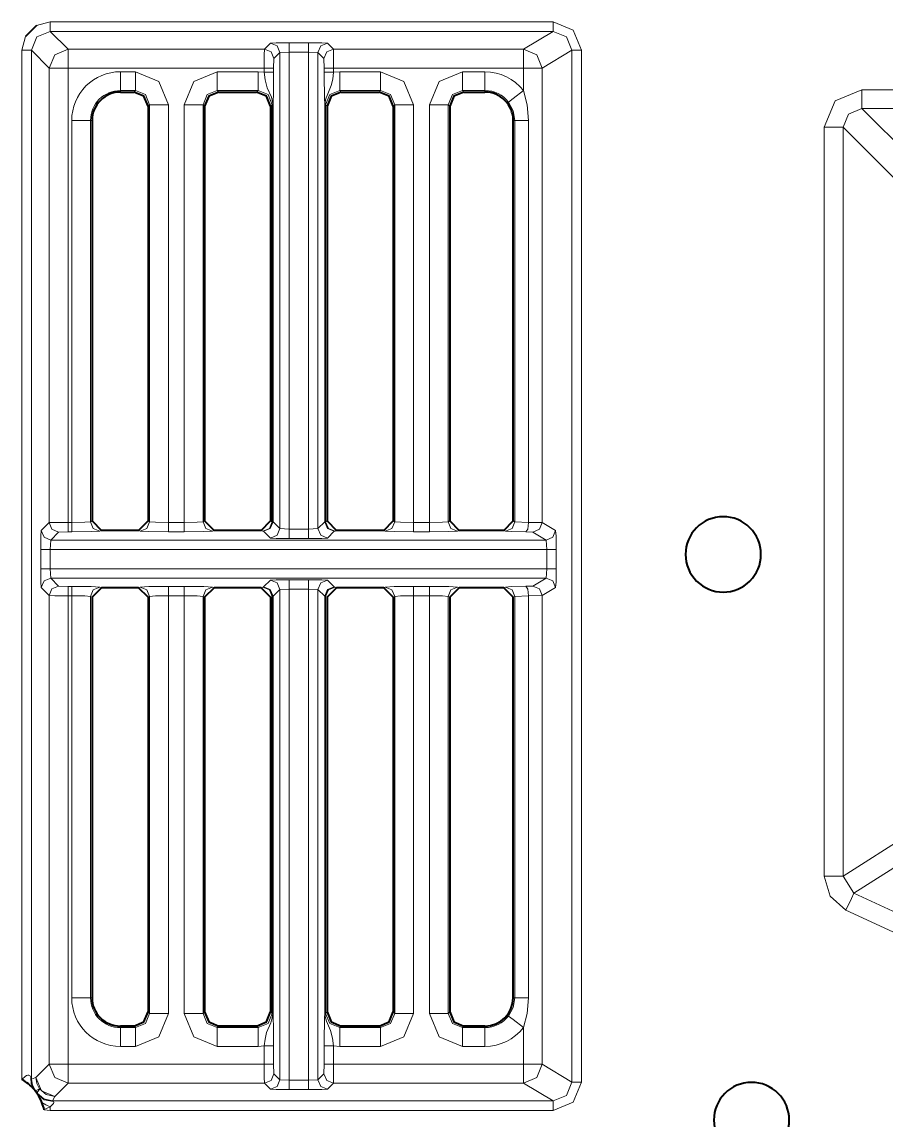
# Model space of a CAD drawing. Header units: millimetres. Extents: x 0 to 2941, y -405 to 1422.
# Drawn here: x 943.9 to 989.7, y 775.7 to 833.9 of the extents above; entities that cross this region are included whole.
import ezdxf

# ---------------------------------------------------------------- set-up
doc = ezdxf.new("R2010")
doc.units = ezdxf.units.MM
doc.layers.add('FINE', color=9, linetype='Continuous')
doc.layers.add('OUTLINE', color=7, linetype='Continuous')

msp = doc.modelspace()

# ---------------------------------------------------------------- linework, layer by layer
at = {"layer": 'FINE', "lineweight": 9}
for p, q in [((972.044, 833.427), (945.379, 833.427)), ((945.379, 833.427), (946.323, 832.484)), ((970.471, 832.484), (972.044, 833.427)), ((943.88, 832.428), (944.068, 833.155)), ((956.736, 832.484), (957.052, 832.799)), ((958.051, 832.824), (959.077, 832.824)), ((960.077, 832.799), (960.392, 832.484)), ((943.88, 777.848), (943.88, 832.428)), ((944.38, 832.428), (944.38, 777.859)), ((945.323, 831.484), (944.38, 832.428)), ((946.323, 832.484), (956.736, 832.484)), ((957.552, 832.299), (957.236, 831.984)), ((957.552, 832.299), (957.552, 807.058)), ((959.077, 832.325), (958.051, 832.325)), ((959.077, 832.325), (959.077, 807.032)), ((959.577, 832.299), (959.077, 832.325)), ((959.577, 807.058), (959.577, 832.299)), ((959.892, 831.984), (959.577, 832.299)), ((960.392, 832.484), (970.471, 832.484)), ((973.544, 832.428), (973.544, 777.702)), ((957.236, 831.984), (957.224, 831.484)), ((959.905, 831.484), (959.892, 831.984)), ((945.323, 807.373), (945.323, 831.484)), ((946.323, 831.484), (946.323, 807.386)), ((949.099, 831.288), (949.897, 831.288)), ((954.232, 831.288), (956.397, 831.288)), ((956.397, 831.288), (956.724, 831.258)), ((957.224, 831.484), (957.224, 831.258)), ((959.905, 831.258), (959.905, 831.484)), ((960.405, 831.484), (960.405, 831.258)), ((970.471, 831.484), (960.405, 831.484)), ((960.405, 831.258), (960.732, 831.288)), ((960.732, 831.288), (962.897, 831.288)), ((967.232, 831.288), (968.429, 831.288)), ((970.471, 830.286), (970.471, 831.484)), ((971.47, 831.484), (971.47, 807.373)), ((949.099, 830.29), (949.099, 830.208)), ((949.897, 830.29), (949.099, 830.29)), ((949.815, 830.208), (949.897, 830.29)), ((962.897, 830.29), (960.732, 830.29)), ((960.732, 830.29), (960.813, 830.208)), ((962.815, 830.208), (962.897, 830.29)), ((967.232, 830.29), (967.313, 830.208)), ((988.418, 830.335), (993.423, 830.335)), ((950.646, 829.541), (950.564, 829.459)), ((950.646, 807.423), (950.646, 829.541)), ((952.484, 807.386), (952.484, 829.541)), ((953.564, 829.459), (953.483, 829.541)), ((957.146, 829.541), (957.064, 829.459)), ((957.146, 807.423), (957.146, 829.541)), ((957.178, 807.415), (957.178, 829.541)), ((959.934, 807.415), (959.934, 829.541)), ((959.951, 829.541), (959.951, 807.415)), ((960.064, 829.459), (959.983, 829.541)), ((959.983, 829.541), (959.983, 807.423)), ((963.646, 829.541), (963.564, 829.459)), ((963.646, 807.423), (963.646, 829.541)), ((966.483, 829.541), (966.483, 807.423)), ((966.564, 829.459), (966.483, 829.541)), ((988.418, 829.337), (1010.59, 807.165)), ((993.423, 829.337), (988.418, 829.337)), ((946.519, 807.386), (946.519, 828.708)), ((947.599, 828.708), (947.517, 828.708)), ((947.517, 828.708), (947.517, 807.423)), ((970.015, 828.708), (969.929, 828.708)), ((970.742, 828.708), (970.742, 807.385)), ((986.422, 788.631), (986.422, 828.339)), ((1009.592, 806.167), (987.42, 828.339)), ((987.42, 828.339), (987.42, 788.631)), ((944.903, 806.953), (945.323, 807.373)), ((946.323, 807.386), (946.519, 807.386)), ((947.517, 807.423), (947.599, 807.464)), ((950.564, 807.464), (950.646, 807.423)), ((957.064, 807.464), (957.146, 807.423)), ((957.146, 807.423), (957.178, 807.415)), ((959.577, 807.058), (959.934, 807.415)), ((959.951, 807.415), (959.983, 807.423)), ((959.983, 807.423), (960.064, 807.464)), ((963.564, 807.464), (963.646, 807.423)), ((966.483, 807.423), (966.564, 807.464)), ((970.015, 807.421), (970.742, 807.385)), ((970.742, 807.385), (971.47, 807.373)), ((945.823, 806.873), (945.403, 806.453)), ((946.323, 806.886), (945.823, 806.873)), ((946.519, 806.886), (946.323, 806.886)), ((948.099, 806.964), (948.016, 806.923)), ((950.146, 806.923), (950.064, 806.964)), ((952.484, 806.886), (951.644, 806.886)), ((954.064, 806.964), (953.982, 806.923)), ((956.646, 806.923), (956.564, 806.964)), ((956.694, 806.915), (956.646, 806.923)), ((957.052, 806.558), (956.694, 806.915)), ((957.552, 807.058), (958.051, 807.032)), ((958.051, 807.032), (959.077, 807.032)), ((959.077, 807.032), (959.577, 807.058)), ((960.434, 806.915), (960.077, 806.558)), ((960.482, 806.923), (960.434, 806.915)), ((960.564, 806.964), (960.482, 806.923)), ((963.146, 806.923), (963.064, 806.964)), ((965.484, 806.886), (964.644, 806.886)), ((967.064, 806.964), (966.982, 806.923)), ((970.97, 806.873), (970.606, 806.885)), ((971.671, 806.453), (970.97, 806.873)), ((945.403, 806.453), (945.378, 805.953)), ((971.671, 806.453), (945.403, 806.453)), ((959.077, 806.533), (958.051, 806.533)), ((971.713, 805.953), (971.671, 806.453)), ((944.878, 804.927), (944.878, 805.953)), ((945.378, 805.953), (971.713, 805.953)), ((945.378, 805.953), (945.378, 804.927)), ((971.713, 804.927), (971.713, 805.953)), ((972.213, 805.953), (972.213, 804.927)), ((971.671, 804.428), (971.713, 804.927)), ((945.403, 804.428), (971.671, 804.428)), ((945.403, 804.428), (945.823, 804.008)), ((956.694, 803.966), (957.052, 804.323)), ((960.077, 804.323), (960.434, 803.966)), ((970.97, 804.007), (971.671, 804.428)), ((945.323, 803.508), (944.903, 803.928)), ((945.823, 804.008), (946.323, 803.995)), ((946.323, 803.995), (946.519, 803.995)), ((948.016, 803.958), (948.099, 803.917)), ((950.064, 803.917), (950.146, 803.958)), ((951.644, 803.995), (952.484, 803.995)), ((953.982, 803.958), (954.064, 803.917)), ((956.564, 803.917), (956.646, 803.958)), ((956.646, 803.958), (956.694, 803.966)), ((957.552, 803.823), (957.194, 803.466)), ((958.051, 803.849), (957.552, 803.823)), ((957.552, 803.823), (957.552, 777.831)), ((958.051, 777.806), (958.051, 803.849)), ((959.077, 803.849), (959.077, 777.806)), ((959.577, 777.831), (959.577, 803.823)), ((960.434, 803.966), (960.482, 803.958)), ((960.482, 803.958), (960.564, 803.917)), ((963.064, 803.917), (963.146, 803.958)), ((964.644, 803.995), (965.484, 803.995)), ((966.982, 803.958), (967.064, 803.917)), ((969.429, 803.917), (969.515, 803.96)), ((970.606, 803.996), (970.97, 804.007)), ((972.17, 803.928), (971.47, 803.508)), ((945.323, 778.647), (945.323, 803.508)), ((946.323, 803.495), (946.323, 778.647)), ((946.519, 803.495), (946.323, 803.495)), ((946.519, 782.172), (946.519, 803.495)), ((947.599, 803.417), (947.517, 803.458)), ((947.517, 803.458), (947.517, 782.172)), ((950.646, 803.458), (950.564, 803.417)), ((950.646, 781.34), (950.646, 803.458)), ((951.644, 803.495), (951.644, 781.34)), ((952.484, 803.495), (951.644, 803.495)), ((952.484, 781.34), (952.484, 803.495)), ((957.146, 803.458), (957.064, 803.417)), ((957.178, 803.466), (957.146, 803.458)), ((957.146, 781.34), (957.146, 803.458)), ((957.178, 781.34), (957.178, 803.466)), ((957.194, 803.466), (957.194, 781.34)), ((959.951, 803.466), (959.951, 781.34)), ((959.983, 803.458), (959.951, 803.466)), ((960.064, 803.417), (959.983, 803.458)), ((959.983, 803.458), (959.983, 781.34)), ((963.646, 803.458), (963.564, 803.417)), ((963.646, 781.34), (963.646, 803.458)), ((964.644, 803.495), (964.644, 781.34)), ((965.484, 803.495), (964.644, 803.495)), ((965.484, 781.34), (965.484, 803.495)), ((970.015, 803.46), (969.929, 803.417)), ((970.742, 803.496), (970.015, 803.46)), ((970.015, 782.172), (970.015, 803.46)), ((971.47, 803.508), (970.742, 803.496)), ((970.742, 803.496), (970.742, 782.172)), ((971.47, 803.508), (971.47, 778.647)), ((987.42, 788.631), (1009.592, 802.757)), ((1010.168, 801.852), (987.996, 787.727)), ((987.42, 788.631), (987.996, 787.727)), ((987.996, 787.727), (997.9, 783.108)), ((997.478, 782.204), (987.575, 786.822)), ((947.517, 782.172), (947.599, 782.172)), ((969.929, 782.172), (970.015, 782.172)), ((950.564, 781.421), (950.646, 781.34)), ((953.483, 781.34), (953.564, 781.421)), ((957.064, 781.421), (957.146, 781.34)), ((959.983, 781.34), (960.064, 781.421)), ((963.564, 781.421), (963.646, 781.34)), ((949.099, 780.672), (949.099, 780.591)), ((949.099, 780.591), (949.897, 780.591)), ((949.897, 780.591), (949.815, 780.672)), ((954.313, 780.672), (954.232, 780.591)), ((954.232, 780.591), (956.397, 780.591)), ((956.397, 780.591), (956.315, 780.672)), ((960.813, 780.672), (960.732, 780.591)), ((960.732, 780.591), (962.897, 780.591)), ((962.897, 780.591), (962.815, 780.672)), ((967.313, 780.672), (967.232, 780.591)), ((967.232, 780.591), (968.429, 780.591)), ((968.429, 780.591), (968.429, 780.672)), ((970.471, 778.647), (970.471, 780.595)), ((949.897, 779.592), (949.099, 779.592)), ((956.397, 779.592), (954.232, 779.592)), ((956.724, 779.623), (956.397, 779.592)), ((956.724, 778.647), (956.724, 779.623)), ((957.224, 779.623), (957.224, 778.647)), ((959.905, 778.647), (959.905, 779.623)), ((960.405, 779.623), (960.405, 778.647)), ((960.732, 779.592), (960.405, 779.623)), ((962.897, 779.592), (960.732, 779.592)), ((968.429, 779.592), (967.232, 779.592)), ((944.617, 777.94), (945.323, 778.647)), ((946.323, 778.647), (956.724, 778.647)), ((957.224, 778.647), (957.236, 778.147)), ((959.892, 778.147), (959.905, 778.647)), ((960.405, 778.647), (970.471, 778.647)), ((971.47, 778.647), (973.044, 777.702)), ((957.236, 778.147), (957.552, 777.831)), ((959.577, 777.831), (959.892, 778.147)), ((957.052, 777.332), (956.736, 777.647)), ((957.552, 777.831), (958.051, 777.806)), ((958.051, 777.806), (959.077, 777.806)), ((959.077, 777.806), (959.577, 777.831)), ((970.471, 777.647), (960.392, 777.647)), ((959.077, 777.306), (958.051, 777.306)), ((945.379, 776.203), (945.056, 776.239)), ((972.044, 776.203), (945.379, 776.203))]:
    msp.add_line(p, q, dxfattribs=at)
for points in [[(945.379, 833.427), (944.672, 833.135), (944.38, 832.428)], [(944.652, 833.739), (945.379, 833.927), (972.044, 833.927)], [(945.379, 833.927), (945.379, 833.578), (945.379, 833.427)], [(972.044, 833.927), (972.044, 833.578), (972.044, 833.427)], [(972.044, 833.927), (973.105, 833.488), (973.544, 832.428)], [(973.044, 832.428), (972.752, 833.135), (972.044, 833.427)], [(957.052, 832.799), (957.354, 832.817), (958.051, 832.824)], [(957.052, 832.799), (957.405, 832.653), (957.552, 832.299)], [(958.051, 832.824), (958.051, 832.674), (958.051, 832.325)], [(959.077, 832.824), (959.077, 832.674), (959.077, 832.325)], [(959.077, 832.824), (959.775, 832.817), (960.077, 832.799)], [(960.077, 832.799), (959.723, 832.653), (959.577, 832.299)], [(943.88, 832.428), (944.229, 832.428), (944.38, 832.428)], [(945.323, 831.484), (945.616, 832.191), (946.323, 832.484)], [(946.323, 832.484), (946.323, 832.182), (946.323, 831.484)], [(956.724, 831.484), (956.727, 832.182), (956.736, 832.484)], [(956.736, 832.484), (957.09, 832.337), (957.236, 831.984)], [(958.051, 807.032), (958.051, 832.325), (957.552, 832.299)], [(960.392, 832.484), (960.039, 832.337), (959.892, 831.984)], [(960.392, 832.484), (960.401, 832.182), (960.405, 831.484)], [(970.471, 832.484), (971.177, 832.19), (971.47, 831.484)], [(970.471, 832.484), (970.471, 832.182), (970.471, 831.484)], [(973.044, 777.702), (973.044, 832.428), (971.47, 831.484)], [(973.544, 832.428), (973.198, 832.428), (973.044, 832.428)], [(945.323, 831.484), (945.625, 831.484), (946.323, 831.484)], [(956.724, 831.258), (956.724, 831.484), (946.323, 831.484)], [(949.099, 831.288), (949.099, 830.6), (949.099, 830.29)], [(949.897, 831.288), (949.897, 830.6), (949.897, 830.29)], [(949.897, 831.288), (951.133, 830.777), (951.644, 829.541)], [(952.484, 829.541), (952.996, 830.777), (954.232, 831.288)], [(954.232, 831.288), (954.232, 830.6), (954.232, 830.29)], [(956.397, 831.288), (956.397, 830.6), (956.397, 830.29)], [(956.724, 831.484), (957.073, 831.484), (957.224, 831.484)], [(956.724, 831.258), (957.073, 831.258), (957.224, 831.258)], [(957.146, 829.541), (957.156, 829.541), (957.178, 829.541), (957.176, 829.611), (957.167, 829.698), (957.107, 829.937), (956.885, 830.438), (956.774, 830.851), (956.724, 831.258)], [(957.224, 831.258), (957.22, 830.666), (957.211, 830.118), (957.198, 829.71), (957.195, 829.602), (957.194, 829.568), (957.194, 829.541)], [(960.405, 831.484), (960.056, 831.484), (959.905, 831.484)], [(960.405, 831.258), (960.056, 831.258), (959.905, 831.258)], [(959.934, 829.541), (959.934, 829.553), (959.934, 829.581), (959.933, 829.64), (959.931, 829.689), (959.929, 829.763), (959.914, 830.257), (959.908, 830.728), (959.905, 831.258)], [(960.405, 831.258), (960.362, 830.894), (960.284, 830.551), (960.059, 830.033), (960.008, 829.896), (959.979, 829.789), (959.956, 829.644), (959.951, 829.573), (959.951, 829.541)], [(960.732, 831.288), (960.732, 830.6), (960.732, 830.29)], [(962.897, 831.288), (962.897, 830.6), (962.897, 830.29)], [(962.897, 831.288), (964.133, 830.777), (964.644, 829.541)], [(965.484, 829.541), (965.996, 830.777), (967.232, 831.288)], [(967.232, 830.29), (967.232, 830.6), (967.232, 831.288)], [(968.429, 830.29), (968.429, 830.6), (968.429, 831.288)], [(971.47, 831.484), (971.162, 831.484), (970.471, 831.484)], [(950.646, 829.541), (950.427, 830.072), (949.897, 830.29)], [(954.232, 830.29), (953.701, 830.072), (953.483, 829.541)], [(956.315, 830.208), (956.397, 830.29), (954.232, 830.29), (954.313, 830.208)], [(957.146, 829.541), (956.927, 830.072), (956.397, 830.29)], [(960.732, 830.29), (960.201, 830.072), (959.983, 829.541)], [(963.646, 829.541), (963.428, 830.072), (962.897, 830.29)], [(967.232, 830.29), (966.701, 830.072), (966.483, 829.541)], [(968.429, 830.208), (968.429, 830.29), (967.232, 830.29)], [(969.68, 829.675), (969.926, 829.865), (970.471, 830.286)], [(970.471, 830.286), (970.674, 829.529), (970.742, 828.708)], [(986.422, 828.339), (987.006, 829.751), (988.418, 830.335)], [(988.418, 830.335), (988.418, 829.649), (988.418, 829.337)], [(951.644, 829.541), (950.956, 829.541), (950.646, 829.541)], [(951.644, 829.541), (951.644, 807.386), (952.484, 807.386)], [(952.484, 829.541), (953.173, 829.541), (953.483, 829.541)], [(953.483, 829.541), (953.483, 807.423), (953.564, 807.464)], [(957.178, 829.541), (957.189, 829.541), (957.194, 829.541)], [(957.194, 829.541), (957.194, 807.415), (957.552, 807.058)], [(959.951, 829.541), (959.939, 829.541), (959.934, 829.541)], [(959.951, 829.541), (959.972, 829.541), (959.983, 829.541)], [(963.646, 829.541), (963.956, 829.541), (964.644, 829.541)], [(964.644, 829.541), (964.644, 807.386), (965.484, 807.386), (965.484, 829.541)], [(966.483, 829.541), (966.173, 829.541), (965.484, 829.541)], [(970.015, 828.708), (969.931, 829.212), (969.68, 829.675)], [(988.418, 829.337), (987.711, 829.046), (987.42, 828.339)], [(946.519, 828.708), (947.207, 828.708), (947.517, 828.708)], [(969.929, 807.464), (970.015, 807.421), (970.015, 828.708)], [(970.742, 828.708), (970.232, 828.708), (970.015, 828.708)], [(986.422, 828.339), (987.108, 828.339), (987.42, 828.339)], [(945.323, 807.373), (945.625, 807.382), (946.323, 807.386)], [(945.323, 807.373), (945.47, 807.02), (945.823, 806.873)], [(946.323, 807.386), (946.323, 807.037), (946.323, 806.886)], [(946.519, 807.386), (947.207, 807.397), (947.517, 807.423)], [(946.519, 806.886), (946.519, 807.037), (946.519, 807.386)], [(948.016, 806.923), (947.664, 807.07), (947.517, 807.423)], [(950.646, 807.423), (950.499, 807.07), (950.146, 806.923)], [(950.646, 807.423), (950.956, 807.397), (951.644, 807.386)], [(951.644, 807.386), (951.644, 807.037), (951.644, 806.886)], [(952.484, 807.386), (953.173, 807.397), (953.483, 807.423)], [(952.484, 807.386), (952.484, 807.037), (952.484, 806.886)], [(953.982, 806.923), (953.629, 807.07), (953.483, 807.423)], [(957.146, 807.423), (956.999, 807.07), (956.646, 806.923)], [(957.178, 807.415), (957.035, 807.063), (956.694, 806.915)], [(957.194, 807.415), (957.048, 807.062), (956.694, 806.915)], [(957.178, 807.415), (957.189, 807.415), (957.194, 807.415)], [(959.934, 807.415), (960.081, 807.062), (960.434, 806.915)], [(959.934, 807.415), (959.939, 807.415), (959.951, 807.415)], [(959.951, 807.415), (960.093, 807.063), (960.434, 806.915)], [(959.983, 807.423), (960.129, 807.07), (960.482, 806.923)], [(963.646, 807.423), (963.499, 807.07), (963.146, 806.923)], [(963.646, 807.423), (963.956, 807.397), (964.644, 807.386)], [(964.644, 807.386), (964.644, 807.037), (964.644, 806.886)], [(965.484, 807.386), (966.173, 807.397), (966.483, 807.423)], [(965.484, 807.386), (965.484, 807.037), (965.484, 806.886)], [(966.483, 807.423), (966.629, 807.07), (966.982, 806.923)], [(970.015, 807.421), (969.868, 807.068), (969.515, 806.921)], [(970.742, 807.385), (970.701, 807.036), (970.606, 806.885)], [(971.47, 807.373), (971.323, 807.02), (970.97, 806.873)], [(971.47, 807.373), (972.17, 806.953), (972.2, 806.651), (972.213, 805.953)], [(944.878, 805.953), (944.885, 806.651), (944.903, 806.953)], [(944.903, 806.953), (945.05, 806.6), (945.403, 806.453)], [(948.016, 806.923), (947.551, 806.897), (946.519, 806.886)], [(951.644, 806.886), (950.612, 806.897), (950.146, 806.923)], [(953.982, 806.923), (953.517, 806.897), (952.484, 806.886)], [(957.552, 807.058), (957.405, 806.704), (957.052, 806.558)], [(958.051, 807.032), (958.051, 806.683), (958.051, 806.533)], [(959.077, 807.032), (959.077, 806.683), (959.077, 806.533)], [(959.577, 807.058), (959.723, 806.704), (960.077, 806.558)], [(964.644, 806.886), (963.612, 806.897), (963.146, 806.923)], [(966.982, 806.923), (966.517, 806.897), (965.484, 806.886)], [(970.606, 806.885), (969.841, 806.899), (969.515, 806.921), (969.429, 806.964)], [(972.17, 806.953), (972.024, 806.6), (971.671, 806.453)], [(958.051, 806.533), (957.354, 806.54), (957.052, 806.558)], [(960.077, 806.558), (959.775, 806.54), (959.077, 806.533)], [(944.878, 805.953), (945.029, 805.953), (945.378, 805.953)], [(972.213, 805.953), (972.059, 805.953), (971.713, 805.953)], [(944.878, 804.927), (945.029, 804.927), (945.378, 804.927)], [(944.903, 803.928), (944.885, 804.23), (944.878, 804.927)], [(971.713, 804.927), (945.378, 804.927), (945.403, 804.428)], [(972.213, 804.927), (972.059, 804.927), (971.713, 804.927)], [(972.213, 804.927), (972.2, 804.23), (972.17, 803.928)], [(944.903, 803.928), (945.05, 804.281), (945.403, 804.428)], [(957.052, 804.323), (957.354, 804.341), (958.051, 804.348)], [(957.052, 804.323), (957.405, 804.176), (957.552, 803.823)], [(958.051, 804.348), (958.051, 804.198), (958.051, 803.849)], [(958.051, 804.348), (959.077, 804.348), (959.775, 804.341), (960.077, 804.323)], [(959.077, 804.348), (959.077, 804.198), (959.077, 803.849)], [(960.077, 804.323), (959.723, 804.176), (959.577, 803.823)], [(972.17, 803.928), (972.024, 804.281), (971.671, 804.428)], [(945.323, 803.508), (945.47, 803.861), (945.823, 804.008)], [(946.323, 803.495), (946.323, 803.844), (946.323, 803.995)], [(946.519, 803.495), (946.519, 803.844), (946.519, 803.995)], [(946.519, 803.995), (947.551, 803.984), (948.016, 803.958)], [(947.517, 803.458), (947.664, 803.811), (948.016, 803.958)], [(950.146, 803.958), (950.612, 803.984), (951.644, 803.995)], [(950.146, 803.958), (950.499, 803.811), (950.646, 803.458)], [(951.644, 803.995), (951.644, 803.844), (951.644, 803.495)], [(952.484, 803.995), (952.484, 803.844), (952.484, 803.495)], [(952.484, 803.995), (953.517, 803.984), (953.982, 803.958)], [(953.982, 803.958), (953.629, 803.811), (953.483, 803.458)], [(956.646, 803.958), (956.999, 803.811), (957.146, 803.458)], [(956.694, 803.966), (957.035, 803.818), (957.178, 803.466)], [(956.694, 803.966), (957.048, 803.819), (957.194, 803.466)], [(959.577, 803.823), (959.077, 803.849), (958.051, 803.849)], [(959.934, 781.34), (959.934, 803.466), (959.577, 803.823)], [(960.434, 803.966), (960.081, 803.819), (959.934, 803.466)], [(960.434, 803.966), (960.093, 803.818), (959.951, 803.466)], [(960.482, 803.958), (960.129, 803.811), (959.983, 803.458)], [(963.146, 803.958), (963.612, 803.984), (964.644, 803.995)], [(963.146, 803.958), (963.499, 803.811), (963.646, 803.458)], [(964.644, 803.995), (964.644, 803.844), (964.644, 803.495)], [(965.484, 803.995), (965.484, 803.844), (965.484, 803.495)], [(965.484, 803.995), (966.517, 803.984), (966.982, 803.958)], [(966.982, 803.958), (966.629, 803.811), (966.483, 803.458)], [(969.515, 803.96), (969.841, 803.982), (970.606, 803.996)], [(970.015, 803.46), (969.868, 803.813), (969.515, 803.96)], [(970.742, 803.496), (970.701, 803.845), (970.606, 803.996)], [(971.47, 803.508), (971.323, 803.861), (970.97, 804.007)], [(946.323, 803.495), (945.625, 803.499), (945.323, 803.508)], [(947.517, 803.458), (947.207, 803.484), (946.519, 803.495)], [(951.644, 803.495), (950.956, 803.484), (950.646, 803.458)], [(953.483, 803.458), (953.173, 803.484), (952.484, 803.495)], [(953.564, 803.417), (953.483, 803.458), (953.483, 781.34)], [(957.194, 803.466), (957.189, 803.466), (957.178, 803.466)], [(959.951, 803.466), (959.939, 803.466), (959.934, 803.466)], [(964.644, 803.495), (963.956, 803.484), (963.646, 803.458)], [(966.483, 803.458), (966.173, 803.484), (965.484, 803.495)], [(966.564, 803.417), (966.483, 803.458), (966.483, 781.34), (966.564, 781.421)], [(986.422, 788.631), (987.108, 788.631), (987.42, 788.631)], [(987.575, 786.822), (986.734, 787.559), (986.422, 788.631)], [(987.575, 786.822), (987.865, 787.444), (987.996, 787.727)], [(947.517, 782.172), (947.207, 782.172), (946.519, 782.172)], [(969.68, 781.205), (969.927, 781.66), (970.015, 782.172)], [(970.742, 782.172), (970.232, 782.172), (970.015, 782.172)], [(970.742, 782.172), (970.671, 781.336), (970.471, 780.595)], [(949.897, 780.591), (950.427, 780.809), (950.646, 781.34)], [(951.644, 781.34), (951.133, 780.104), (949.897, 779.592)], [(950.646, 781.34), (950.956, 781.34), (951.644, 781.34)], [(952.484, 781.34), (953.173, 781.34), (953.483, 781.34)], [(954.232, 779.592), (952.996, 780.104), (952.484, 781.34)], [(953.483, 781.34), (953.701, 780.809), (954.232, 780.591)], [(956.397, 780.591), (956.927, 780.809), (957.146, 781.34)], [(956.724, 779.623), (956.767, 779.987), (956.845, 780.33), (957.069, 780.848), (957.12, 780.985), (957.15, 781.092), (957.173, 781.237), (957.177, 781.307), (957.178, 781.34)], [(957.146, 781.34), (957.156, 781.34), (957.178, 781.34)], [(957.178, 781.34), (957.189, 781.34), (957.194, 781.34)], [(957.194, 781.34), (957.194, 781.327), (957.195, 781.3), (957.196, 781.241), (957.198, 781.192), (957.2, 781.118), (957.214, 780.624), (957.221, 780.153), (957.224, 779.623)], [(959.905, 779.623), (959.908, 780.215), (959.917, 780.763), (959.93, 781.171), (959.934, 781.279), (959.934, 781.313), (959.934, 781.34)], [(959.951, 781.34), (959.939, 781.34), (959.934, 781.34)], [(959.951, 781.34), (959.953, 781.269), (959.962, 781.183), (960.022, 780.943), (960.243, 780.444), (960.355, 780.03), (960.405, 779.623)], [(959.951, 781.34), (959.972, 781.34), (959.983, 781.34)], [(959.983, 781.34), (960.201, 780.809), (960.732, 780.591)], [(962.897, 780.591), (963.428, 780.809), (963.646, 781.34)], [(964.644, 781.34), (964.133, 780.104), (962.897, 779.592)], [(963.646, 781.34), (963.956, 781.34), (964.644, 781.34)], [(966.483, 781.34), (966.173, 781.34), (965.484, 781.34)], [(967.232, 779.592), (965.996, 780.104), (965.484, 781.34)], [(966.483, 781.34), (966.701, 780.809), (967.232, 780.591)], [(970.471, 780.595), (969.926, 781.016), (969.68, 781.205)], [(949.099, 780.591), (949.099, 780.281), (949.099, 779.592)], [(949.897, 780.591), (949.897, 780.281), (949.897, 779.592)], [(954.232, 780.591), (954.232, 780.281), (954.232, 779.592)], [(956.397, 780.591), (956.397, 780.281), (956.397, 779.592)], [(960.732, 780.591), (960.732, 780.281), (960.732, 779.592)], [(962.897, 780.591), (962.897, 780.281), (962.897, 779.592)], [(967.232, 779.592), (967.232, 780.281), (967.232, 780.591)], [(968.429, 779.592), (968.429, 780.281), (968.429, 780.591)], [(956.724, 779.623), (957.073, 779.623), (957.224, 779.623)], [(960.405, 779.623), (960.056, 779.623), (959.905, 779.623)], [(946.323, 777.647), (945.616, 777.94), (945.323, 778.647)], [(946.323, 778.647), (945.625, 778.647), (945.323, 778.647)], [(946.323, 778.647), (946.323, 777.949), (946.323, 777.647)], [(956.724, 778.647), (957.073, 778.647), (957.224, 778.647)], [(956.736, 777.647), (956.727, 777.949), (956.724, 778.647)], [(960.405, 778.647), (960.056, 778.647), (959.905, 778.647)], [(960.405, 778.647), (960.401, 777.949), (960.392, 777.647)], [(971.47, 778.647), (971.177, 777.94), (970.471, 777.647)], [(970.471, 778.647), (970.471, 777.949), (970.471, 777.647)], [(970.471, 778.647), (971.162, 778.647), (971.47, 778.647)], [(943.88, 777.848), (943.888, 777.856), (944.042, 777.996), (944.121, 778.045), (944.191, 778.07), (944.245, 778.071), (944.294, 778.047), (944.323, 778.013), (944.348, 777.955)], [(956.736, 777.647), (957.09, 777.793), (957.236, 778.147)], [(960.392, 777.647), (960.039, 777.793), (959.892, 778.147)], [(944.348, 777.955), (944.369, 777.607), (944.522, 777.308)], [(944.348, 777.955), (944.36, 777.918), (944.371, 777.881), (944.378, 777.862), (944.38, 777.859)], [(944.38, 777.859), (944.563, 777.922), (944.617, 777.94)], [(944.38, 777.859), (944.435, 777.533), (944.593, 777.242)], [(944.817, 777.34), (944.668, 777.624), (944.617, 777.94)], [(944.617, 777.94), (944.91, 777.233), (945.616, 776.94)], [(945.495, 776.703), (972.044, 776.703), (970.471, 777.647)], [(956.736, 777.647), (946.323, 777.647), (945.616, 776.94)], [(957.052, 777.332), (957.405, 777.478), (957.552, 777.831)], [(958.051, 777.306), (958.051, 777.457), (958.051, 777.806)], [(959.077, 777.306), (959.077, 777.457), (959.077, 777.806)], [(960.392, 777.647), (960.077, 777.332), (959.775, 777.313), (959.077, 777.306)], [(960.077, 777.332), (959.723, 777.478), (959.577, 777.831)], [(972.044, 776.703), (972.752, 776.996), (973.044, 777.702)], [(973.544, 777.702), (973.105, 776.642), (972.044, 776.203)], [(973.044, 777.702), (973.198, 777.702), (973.544, 777.702)], [(944.817, 777.34), (944.636, 777.261), (944.593, 777.242), (944.548, 777.282), (944.522, 777.308)], [(944.676, 777.13), (944.783, 777.288), (944.817, 777.34)], [(944.708, 777.06), (944.681, 777.113), (944.676, 777.13)], [(944.676, 777.13), (945.033, 776.816), (945.495, 776.703)], [(944.708, 777.06), (945.065, 776.757), (945.544, 776.672)], [(944.817, 777.34), (945.169, 777.046), (945.616, 776.94)], [(945.616, 776.94), (945.516, 776.744), (945.495, 776.703)], [(958.051, 777.306), (957.354, 777.313), (957.052, 777.332)], [(944.94, 776.614), (945.153, 776.497), (945.379, 776.398)], [(945.379, 776.398), (945.063, 776.242), (945.056, 776.239)], [(945.544, 776.672), (945.571, 776.644), (945.573, 776.605), (945.556, 776.568), (945.489, 776.489), (945.379, 776.398)], [(945.379, 776.398), (945.379, 776.303), (945.379, 776.203)], [(945.495, 776.703), (945.504, 776.696), (945.544, 776.672)], [(972.044, 776.703), (972.044, 776.552), (972.044, 776.203)]]:
    msp.add_lwpolyline(points, dxfattribs=at)
for points in [[(949.099, 831.288, 0.414223), (946.519, 828.708)], [(970.471, 830.286, 0.232275), (968.429, 831.288)], [(949.099, 830.29, 0.414214), (947.517, 828.708)], [(969.68, 829.676, 0.232272), (968.429, 830.29)], [(946.519, 782.172, 0.414204), (949.099, 779.592)], [(947.517, 782.172, 0.414245), (949.099, 780.591)], [(968.429, 780.591, 0.232249), (969.68, 781.205)], [(968.429, 779.592, 0.232236), (970.471, 780.595)]]:
    msp.add_lwpolyline(points, format="xyb", dxfattribs=at)
at = {"layer": 'OUTLINE', "lineweight": 40}
for p, q in [((944.652, 833.739), (944.068, 833.155)), ((949.099, 830.208), (949.815, 830.208)), ((954.313, 830.208), (956.315, 830.208)), ((960.813, 830.208), (962.815, 830.208)), ((967.313, 830.208), (968.429, 830.208)), ((950.564, 829.459), (950.564, 807.464)), ((953.564, 829.459), (953.564, 807.464)), ((957.064, 829.459), (957.064, 807.464)), ((960.064, 829.459), (960.064, 807.464)), ((963.564, 829.459), (963.564, 807.464)), ((966.564, 829.459), (966.564, 807.464)), ((947.599, 828.708), (947.599, 807.464)), ((969.929, 807.464), (969.929, 828.708)), ((947.599, 807.464), (948.099, 806.964)), ((950.064, 806.964), (950.564, 807.464)), ((953.564, 807.464), (954.064, 806.964)), ((956.564, 806.964), (957.064, 807.464)), ((960.064, 807.464), (960.564, 806.964)), ((963.064, 806.964), (963.564, 807.464)), ((966.564, 807.464), (967.064, 806.964)), ((969.429, 806.964), (969.929, 807.464)), ((950.064, 806.964), (948.099, 806.964)), ((956.564, 806.964), (954.064, 806.964)), ((963.064, 806.964), (960.564, 806.964)), ((969.429, 806.964), (967.064, 806.964)), ((948.099, 803.917), (947.599, 803.417)), ((950.064, 803.917), (948.099, 803.917)), ((950.564, 803.417), (950.064, 803.917)), ((954.064, 803.917), (953.564, 803.417)), ((956.564, 803.917), (954.064, 803.917)), ((957.064, 803.417), (956.564, 803.917)), ((960.564, 803.917), (960.064, 803.417)), ((963.064, 803.917), (960.564, 803.917)), ((963.564, 803.417), (963.064, 803.917)), ((967.064, 803.917), (966.564, 803.417)), ((969.429, 803.917), (967.064, 803.917)), ((969.929, 803.417), (969.429, 803.917)), ((947.599, 803.417), (947.599, 782.172)), ((950.564, 803.417), (950.564, 781.421)), ((953.564, 803.417), (953.564, 781.421)), ((957.064, 803.417), (957.064, 781.421)), ((960.064, 803.417), (960.064, 781.421)), ((963.564, 803.417), (963.564, 781.421)), ((966.564, 803.417), (966.564, 781.421)), ((969.929, 782.172), (969.929, 803.417)), ((949.815, 780.672), (949.099, 780.672)), ((956.315, 780.672), (954.313, 780.672)), ((962.815, 780.672), (960.813, 780.672)), ((968.429, 780.672), (967.313, 780.672))]:
    msp.add_line(p, q, dxfattribs=at)
for points in [[(949.099, 830.208, 0.414214), (947.599, 828.708)], [(969.929, 828.708, 0.41423), (968.429, 830.208)], [(947.599, 782.172, 0.414214), (949.099, 780.672)], [(968.429, 780.672, 0.414197), (969.929, 782.172)], [(944.522, 777.308, 0.084517), (943.88, 777.848)], [(944.94, 776.614, 0.050253), (944.708, 777.06, 0.030853), (944.522, 777.308)], [(945.056, 776.239, 0.039361), (944.94, 776.614)]]:
    msp.add_lwpolyline(points, format="xyb", dxfattribs=at)
for points in [[(950.564, 829.459), (950.345, 829.989), (949.815, 830.208)], [(954.313, 830.208), (953.784, 829.989), (953.564, 829.459)], [(957.064, 829.459), (956.845, 829.989), (956.315, 830.208)], [(960.813, 830.208), (960.284, 829.989), (960.064, 829.459)], [(963.564, 829.459), (963.345, 829.989), (962.815, 830.208)], [(967.313, 830.208), (966.784, 829.989), (966.564, 829.459)], [(949.815, 780.672), (950.345, 780.892), (950.564, 781.421)], [(953.564, 781.421), (953.784, 780.892), (954.313, 780.672)], [(956.315, 780.672), (956.845, 780.892), (957.064, 781.421)], [(960.064, 781.421), (960.284, 780.892), (960.813, 780.672)], [(962.815, 780.672), (963.345, 780.892), (963.564, 781.421)], [(966.564, 781.421), (966.784, 780.892), (967.313, 780.672)]]:
    msp.add_lwpolyline(points, dxfattribs=at)
for points in [[(979.067, 805.691, 0.414226), (981.067, 803.69, 0.414226), (983.067, 805.691, 0.414226), (981.067, 807.69, 0.414176)], [(980.567, 775.69, 0.414214), (982.567, 773.69, 0.414214), (984.567, 775.69, 0.414239), (982.567, 777.69, 0.414188)]]:
    msp.add_lwpolyline(points, format="xyb", close=True, dxfattribs=at)

doc.saveas('drawing.dxf')
